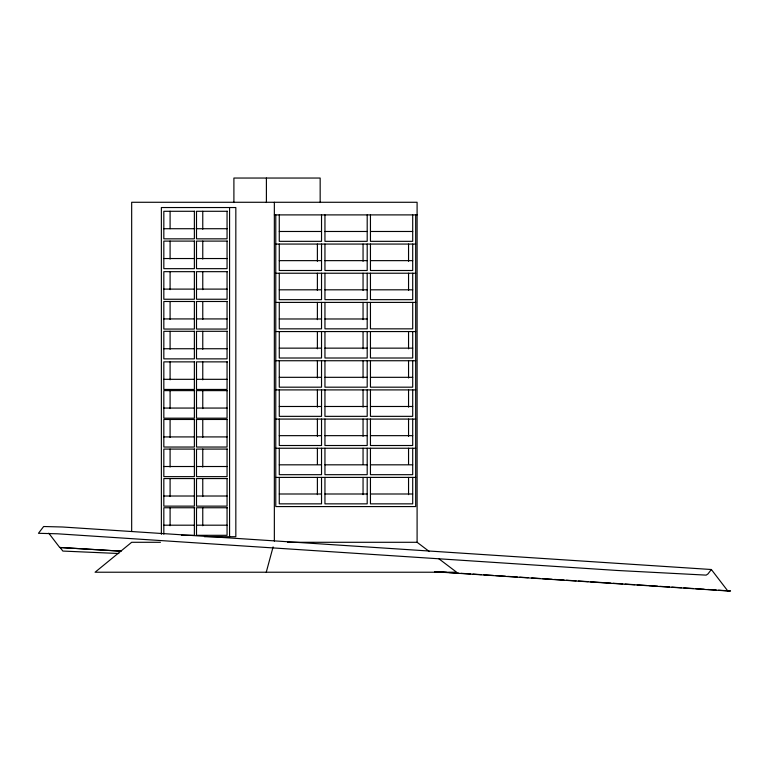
<?xml version="1.0" encoding="UTF-8"?>
<svg xmlns="http://www.w3.org/2000/svg" width="769" height="769" viewBox="0 0 769 769"><rect width="100%" height="100%" fill="white"/><g stroke="black" fill="none" stroke-linecap="round" stroke-linejoin="round"><path stroke-width="1.15" d="M266.257 572.223L273.101 546.894M711.354 569.512L707.941 573.962L706.153 575.125L617.123 570.463L57.377 533.792L38.45 533.302L43.65 526.515L62.568 527.005L711.354 569.512L727.791 590.957L730.55 590.957L718.573 590.179M194.759 211.283L163.826 211.283L163.826 238.842L194.374 238.842L194.374 211.283M227.441 211.283L196.508 211.283L196.508 238.842L227.057 238.842L227.057 211.283M274.35 214.897L417.096 214.897M163.826 228.72L194.759 228.72M196.508 228.72L227.057 228.72M279.272 231.479L321.529 231.479M324.951 231.479L367.197 231.479M370.447 231.479L412.703 231.479M194.759 241.101L163.826 241.101L163.826 268.669L194.374 268.669L194.374 241.101M227.441 241.101L196.508 241.101L196.508 268.669L227.057 268.669L227.057 241.101M275.773 244.061L415.683 244.061M163.826 258.538L194.374 258.538M196.508 258.538L227.057 258.538M279.272 260.643L321.529 260.643M324.951 260.643L367.197 260.643M370.447 260.643L412.703 260.643M194.759 271.668L163.826 271.668L163.826 299.237L194.374 299.237L194.374 271.668M227.441 271.668L196.508 271.668L196.508 299.237L227.057 299.237L227.057 271.668M275.773 273.226L415.683 273.226M163.826 289.106L194.374 289.106M196.508 289.106L227.057 289.106M279.272 289.817L321.529 289.817M324.951 289.817L367.197 289.817M370.447 289.817L412.703 289.817M194.759 301.486L163.826 301.486L163.826 329.055L194.374 329.055L194.374 301.486M227.441 301.486L196.508 301.486L196.508 329.055L227.057 329.055L227.057 301.486M275.773 302.4L415.683 302.4M163.826 318.924L194.374 318.924M196.508 318.924L227.057 318.924M279.272 318.981L321.529 318.981M324.951 318.981L367.197 318.981M194.759 331.304L163.826 331.304L163.826 358.873L194.374 358.873L194.374 331.304M227.441 331.304L196.508 331.304L196.508 358.873L227.057 358.873L227.057 331.304M275.773 331.564L415.683 331.564M279.272 348.146L321.529 348.146M324.951 348.146L367.197 348.146M370.447 348.146L412.703 348.146M163.826 348.742L194.374 348.742M196.508 348.742L227.057 348.742M275.773 360.738L415.683 360.738M194.759 361.872L163.826 361.872L163.826 389.441L194.374 389.441L194.374 361.872M227.441 361.872L196.508 361.872L196.508 389.441L227.057 389.441L227.057 361.872M279.272 377.319L321.529 377.319M324.951 377.319L367.197 377.319M370.447 377.319L412.703 377.319M163.826 379.319L194.374 379.319M196.508 379.319L227.057 379.319M275.773 389.902L415.683 389.902M194.759 390.623L163.826 390.623L163.826 418.182L194.374 418.182L194.374 390.623M227.441 390.623L196.508 390.623L196.508 418.182L227.057 418.182L227.057 390.623M279.272 406.484L321.529 406.484M324.951 406.484L367.197 406.484M370.447 406.484L412.703 406.484M163.826 408.06L194.374 408.06M196.508 408.06L227.057 408.06M275.773 419.076L415.683 419.076M194.759 419.47L163.826 419.47L163.826 447.039L194.374 447.039L194.374 419.47M227.441 419.47L196.508 419.47L196.508 447.039L227.057 447.039L227.057 419.47M279.272 435.658L321.529 435.658M324.951 435.658L367.197 435.658M370.447 435.658L412.703 435.658M163.826 436.917L194.374 436.917M196.508 436.917L227.057 436.917M275.773 448.24L415.683 448.24M194.759 449.077L163.826 449.077L163.826 476.645L194.374 476.645L194.374 449.077M227.441 449.077L196.508 449.077L196.508 476.645L227.057 476.645L227.057 449.077M279.272 464.822L321.529 464.822M324.951 464.822L367.197 464.822M370.447 464.822L412.703 464.822M163.826 466.514L194.374 466.514M196.508 466.514L227.057 466.514M275.773 477.405L415.683 477.405M194.759 478.568L163.826 478.568L163.826 506.137L194.374 506.137L194.374 478.568M227.441 478.568L196.508 478.568L196.508 506.137L227.057 506.137L227.057 478.568M279.272 493.996L321.529 493.996M324.951 493.996L367.197 493.996M370.447 493.996L412.703 493.996M163.826 496.015L194.374 496.015M196.508 496.015L227.057 496.015M194.759 507.751L163.826 507.751L163.826 534.186M227.441 507.751L196.508 507.751L196.508 535.311L227.057 535.311L227.057 507.751M163.826 525.189L194.374 525.189M196.508 525.189L227.057 525.189M181.455 535.311L194.374 535.311L194.374 507.751M204.448 536.714L235.833 536.714L235.833 207.534L161.375 207.534L161.375 534.311M160.452 542.289L131.672 542.289L95.087 572.223L456.623 572.223L438.743 558.679M287.539 542.289L417.096 542.289L429.333 551.556M59.703 547.47L120.916 551.152L59.703 547.47L48.755 533.186M118.839 553.517L62.847 551.065L60.088 547.47M437.09 571.742L446.664 572.367M449.067 572.521L458.651 573.145M461.044 573.309L470.628 573.934M473.022 574.087L481.404 574.645M483.797 574.799L493.381 575.423M495.774 575.577L505.358 576.212M507.761 576.365L517.335 576.99M519.738 577.154L528.12 577.702M531.715 577.932L540.098 578.48M542.491 578.644L552.075 579.268M554.468 579.422L564.052 580.057M566.445 580.211L576.029 580.835M578.432 580.999L588.006 581.624M590.409 581.777L610.769 583.113M613.162 583.267L622.746 583.902M625.139 584.056L634.723 584.68M637.116 584.844L646.7 585.469M649.103 585.622L657.485 586.17M659.879 586.334L669.463 586.958M671.856 587.112L681.44 587.747M683.833 587.901L693.417 588.525M695.81 588.689L704.202 589.237M707.788 589.467L716.179 590.015M434.523 571.751L727.791 590.957M417.096 542.289L417.096 202.276L131.672 202.276L131.672 531.504M415.683 214.897L415.683 506.579L275.773 506.579L275.773 214.897M412.703 214.897L412.703 241.331L370.447 241.331L370.447 214.897M412.703 244.061L412.703 270.505L370.447 270.505L370.447 244.061M412.703 273.226L412.703 299.67L370.447 299.67L370.447 273.226M412.703 302.4L412.703 328.844L370.447 328.844L370.447 302.4M412.703 331.564L412.703 358.008L370.447 358.008L370.447 331.564M412.703 360.738L412.703 387.182L370.447 387.182L370.447 360.738M412.703 389.902L412.703 416.346L370.447 416.346L370.447 389.902M412.703 419.076L412.703 445.511L370.447 445.511L370.447 419.076M412.703 448.24L412.703 474.684L370.447 474.684L370.447 448.24M412.703 477.405L412.703 503.849L370.447 503.849L370.447 477.405M408.55 244.061L408.55 261.306M408.55 273.226L408.55 290.471M408.55 331.564L408.55 348.809M408.55 360.738L408.55 377.983M408.55 389.902L408.55 407.147M408.55 419.076L408.55 436.321M408.55 448.24L408.55 464.332M408.55 477.405L408.55 494.65M367.197 214.897L367.197 241.331L324.951 241.331L324.951 214.897M367.197 244.061L367.197 270.505L324.951 270.505L324.951 244.061M367.197 273.226L367.197 299.67L324.951 299.67L324.951 273.226M367.197 302.4L367.197 328.844L324.951 328.844L324.951 302.4M367.197 331.564L367.197 358.008L324.951 358.008L324.951 331.564M367.197 360.738L367.197 387.182L324.951 387.182L324.951 360.738M367.197 389.902L367.197 416.346L324.951 416.346L324.951 389.902M367.197 419.076L367.197 445.511L324.951 445.511L324.951 419.076M367.197 448.24L367.197 474.684L324.951 474.684L324.951 448.24M367.197 477.405L367.197 503.849L324.951 503.849L324.951 477.405M363.055 244.061L363.055 261.306M363.055 273.226L363.055 290.471M363.055 302.4L363.055 319.644M363.055 331.564L363.055 348.809M363.055 360.738L363.055 377.983M363.055 389.902L363.055 407.147M363.055 419.076L363.055 436.321M363.055 448.24L363.055 464.332M363.055 477.405L363.055 494.65M321.529 214.897L321.529 241.331L279.272 241.331L279.272 214.897M321.529 244.061L321.529 270.505L279.272 270.505L279.272 244.061M321.529 273.226L321.529 299.67L279.272 299.67L279.272 273.226M321.529 302.4L321.529 328.844L279.272 328.844L279.272 302.4M321.529 331.564L321.529 358.008L279.272 358.008L279.272 331.564M321.529 360.738L321.529 387.182L279.272 387.182L279.272 360.738M321.529 389.902L321.529 416.346L279.272 416.346L279.272 389.902M321.529 419.076L321.529 445.511L279.272 445.511L279.272 419.076M321.529 448.24L321.529 474.684L279.272 474.684L279.272 448.24M321.529 477.405L321.529 503.849L279.272 503.849L279.272 477.405M320.164 202.545L320.164 178.043L233.901 178.043L233.901 202.545M317.386 244.061L317.386 261.306M317.386 273.226L317.386 290.471M317.386 302.4L317.386 319.644M317.386 331.564L317.386 348.809M317.386 360.738L317.386 377.983M317.386 389.902L317.386 407.147M317.386 419.076L317.386 436.321M317.386 448.24L317.386 464.332M317.386 477.405L317.386 494.65M274.35 202.276L274.35 541.097M266.401 178.043L266.401 202.545M229.575 207.534L229.575 536.714M202.766 211.283L202.766 229.258M202.766 241.101L202.766 259.076M202.766 271.668L202.766 289.644M202.766 301.486L202.766 319.462M202.766 331.304L202.766 349.28M202.766 361.872L202.766 379.848M202.766 390.623L202.766 408.599M202.766 419.47L202.766 437.446M202.766 449.077L202.766 467.052M202.766 478.568L202.766 496.553M202.766 507.751L202.766 525.727M170.093 211.283L170.093 228.72M170.093 241.101L170.093 259.076M170.093 271.668L170.093 289.644M170.093 301.486L170.093 319.462M170.093 331.304L170.093 349.28M170.093 361.872L170.093 379.848M170.093 390.623L170.093 408.599M170.093 419.47L170.093 437.446M170.093 449.077L170.093 467.052M170.093 478.568L170.093 496.553M170.093 507.751L170.093 525.727"/></g></svg>
